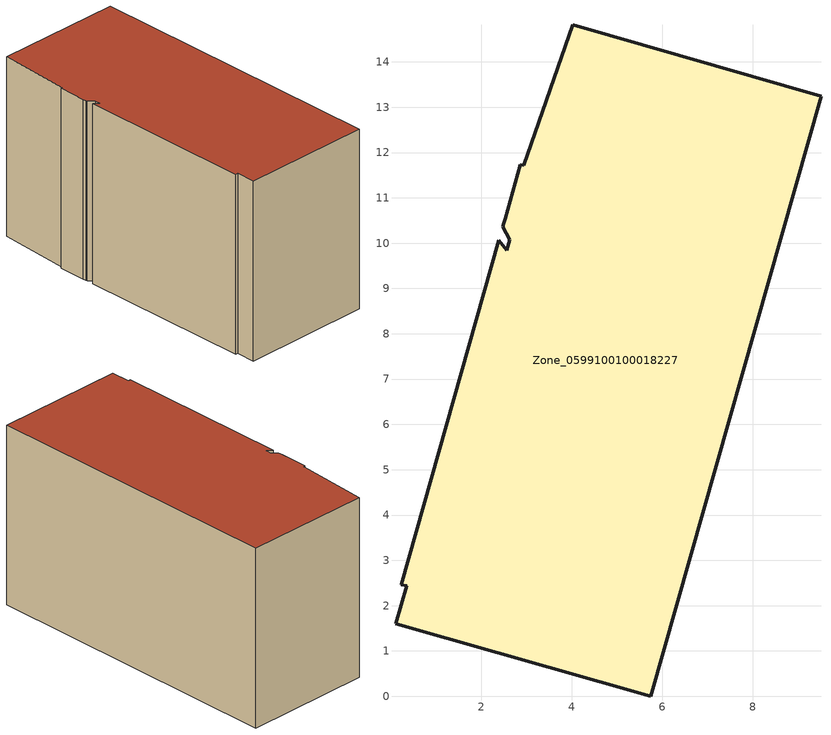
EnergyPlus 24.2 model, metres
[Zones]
Zone_0599100100018227
 floor ground (C_G): 2.4,10.06 2.57,9.85 2.64,10.08 2.48,10.36 2.5,10.44 2.53,10.54 2.87,11.73 2.95,11.71 4.03,14.82 9.5,13.25 5.74,0 0.11,1.6 0.36,2.44 0.24,2.46 z0
 wall outside (C_F): 0.11,1.6 5.74,0 9.5,13.25 4.03,14.82 2.95,11.71 2.87,11.73 2.53,10.54 2.5,10.44 2.48,10.36 2.64,10.08 2.57,9.85 2.4,10.06 0.24,2.46 0.36,2.44 0.11,1.6 z0:8.05
 roof outside (C_R): 2.57,9.85 2.4,10.06 0.24,2.46 0.36,2.44 0.11,1.6 5.74,0 9.5,13.25 4.03,14.82 2.95,11.71 2.87,11.73 2.53,10.54 2.5,10.44 2.48,10.36 2.64,10.08 z8.05
[BUILDING]
Pand.0599100100018227: North Axis=0; Terrain=City; Loads Convergence Tolerance Value=0.04; Temperature Convergence Tolerance Value=0.4; Solar Distribution=FullExterior; Maximum Number of Warmup Days=25; Minimum Number of Warmup Days=1
[Site:Location]
Rotterdam.The.Hague.AP_ZH_NLD Design_Conditions: Latitude=51.96; Longitude=4.45; Time Zone=1; Elevation=-4.5
[SITE:GROUNDTEMPERATURE:BUILDINGSURFACE]
18, 18, 18, 18, 18, 18, 18, 18, 18, 18, 18, 18
[MATERIAL] Thermal Absorptance=0.9; Solar Absorptance=0.7; Visible Absorptance=0.7
Name | Roughness | Thickness | Conductivity | Density | Specific Heat
G.TC.2015-2018 | MediumSmooth | 0.15 | 0.0428571 | 540 | 1210
F.TC.2015-2018 | Rough | 0.3 | 0.0666667 | 1920 | 840
R.TC.2015-2018 | MediumRough | 0.2 | 0.0333333 | 1500 | 1000
[CONSTRUCTION]
C_G: G.TC.2015-2018
C_F: F.TC.2015-2018
C_R: R.TC.2015-2018
[ZONE]
Zone_0599100100018227: Type=1; Multiplier=1; Ceiling Height=Autocalculate; Volume=Autocalculate; Floor Area=autocalculate; Part of Total Floor Area=Yes
[ZONEINFILTRATION:DESIGNFLOWRATE]
Infil_Zone_0599100100018227: Zone or ZoneList or Space or SpaceList=Zone_0599100100018227; Schedule=AlwaysOn; Design Flow Rate Calculation Method=Flow/Area; Flow Rate per Floor Area=0.0015; Constant Term Coefficient=1; Temperature Term Coefficient=0; Velocity Term Coefficient=0; Velocity Squared Term Coefficient=0
[HVACTEMPLATE:ZONE:IDEALLOADSAIRSYSTEM]
Zone_0599100100018227: Maximum Heating Supply Air Temperature=50; Minimum Cooling Supply Air Temperature=13; Maximum Heating Supply Air Humidity Ratio=0.0156; Minimum Cooling Supply Air Humidity Ratio=0.0077; Heating Limit=NoLimit; Cooling Limit=NoLimit; Dehumidification Control Type=ConstantSensibleHeatRatio; Cooling Sensible Heat Ratio=0.7; Dehumidification Setpoint=60; Humidification Control Type=None; Humidification Setpoint=30; Outdoor Air Method=None; Outdoor Air Flow Rate per Person=0.00944; Outdoor Air Flow Rate per Zone Floor Area=0; Outdoor Air Flow Rate per Zone=0; Demand Controlled Ventilation Type=None; Outdoor Air Economizer Type=NoEconomizer; Heat Recovery Type=None; Sensible Heat Recovery Effectiveness=0.7; Latent Heat Recovery Effectiveness=0.65
[ZONECONTROL:THERMOSTAT]
ThermostatControl_Zone_0599100100018227: Zone or ZoneList=Zone_0599100100018227; Control Type Schedule=DualSetpointControlType; Control 1=Thermostat_Zone_0599100100018227; Temperature Difference Between Cutout And Setpoint=0
[THERMOSTATSETPOINT:DUALSETPOINT]
Thermostat_Zone_0599100100018227: Heating Setpoint Temperature Schedule=HeatingSetpoint_Zone_0599100100018227; Cooling Setpoint Temperature Schedule=CoolingSetpoint_Zone_0599100100018227
[SCHEDULE:COMPACT]
HeatingSetpoint_Zone_0599100100018227: Through: 12/31, For: AllDays, Until: 24:00, 21
CoolingSetpoint_Zone_0599100100018227: Through: 12/31, For: AllDays, Until: 24:00, 24
DualSetpointControlType: Through: 12/31, For: AllDays, Until: 24:00, 4
AlwaysOn: Through: 12/31, For: AllDays, Until: 24:00, 1
